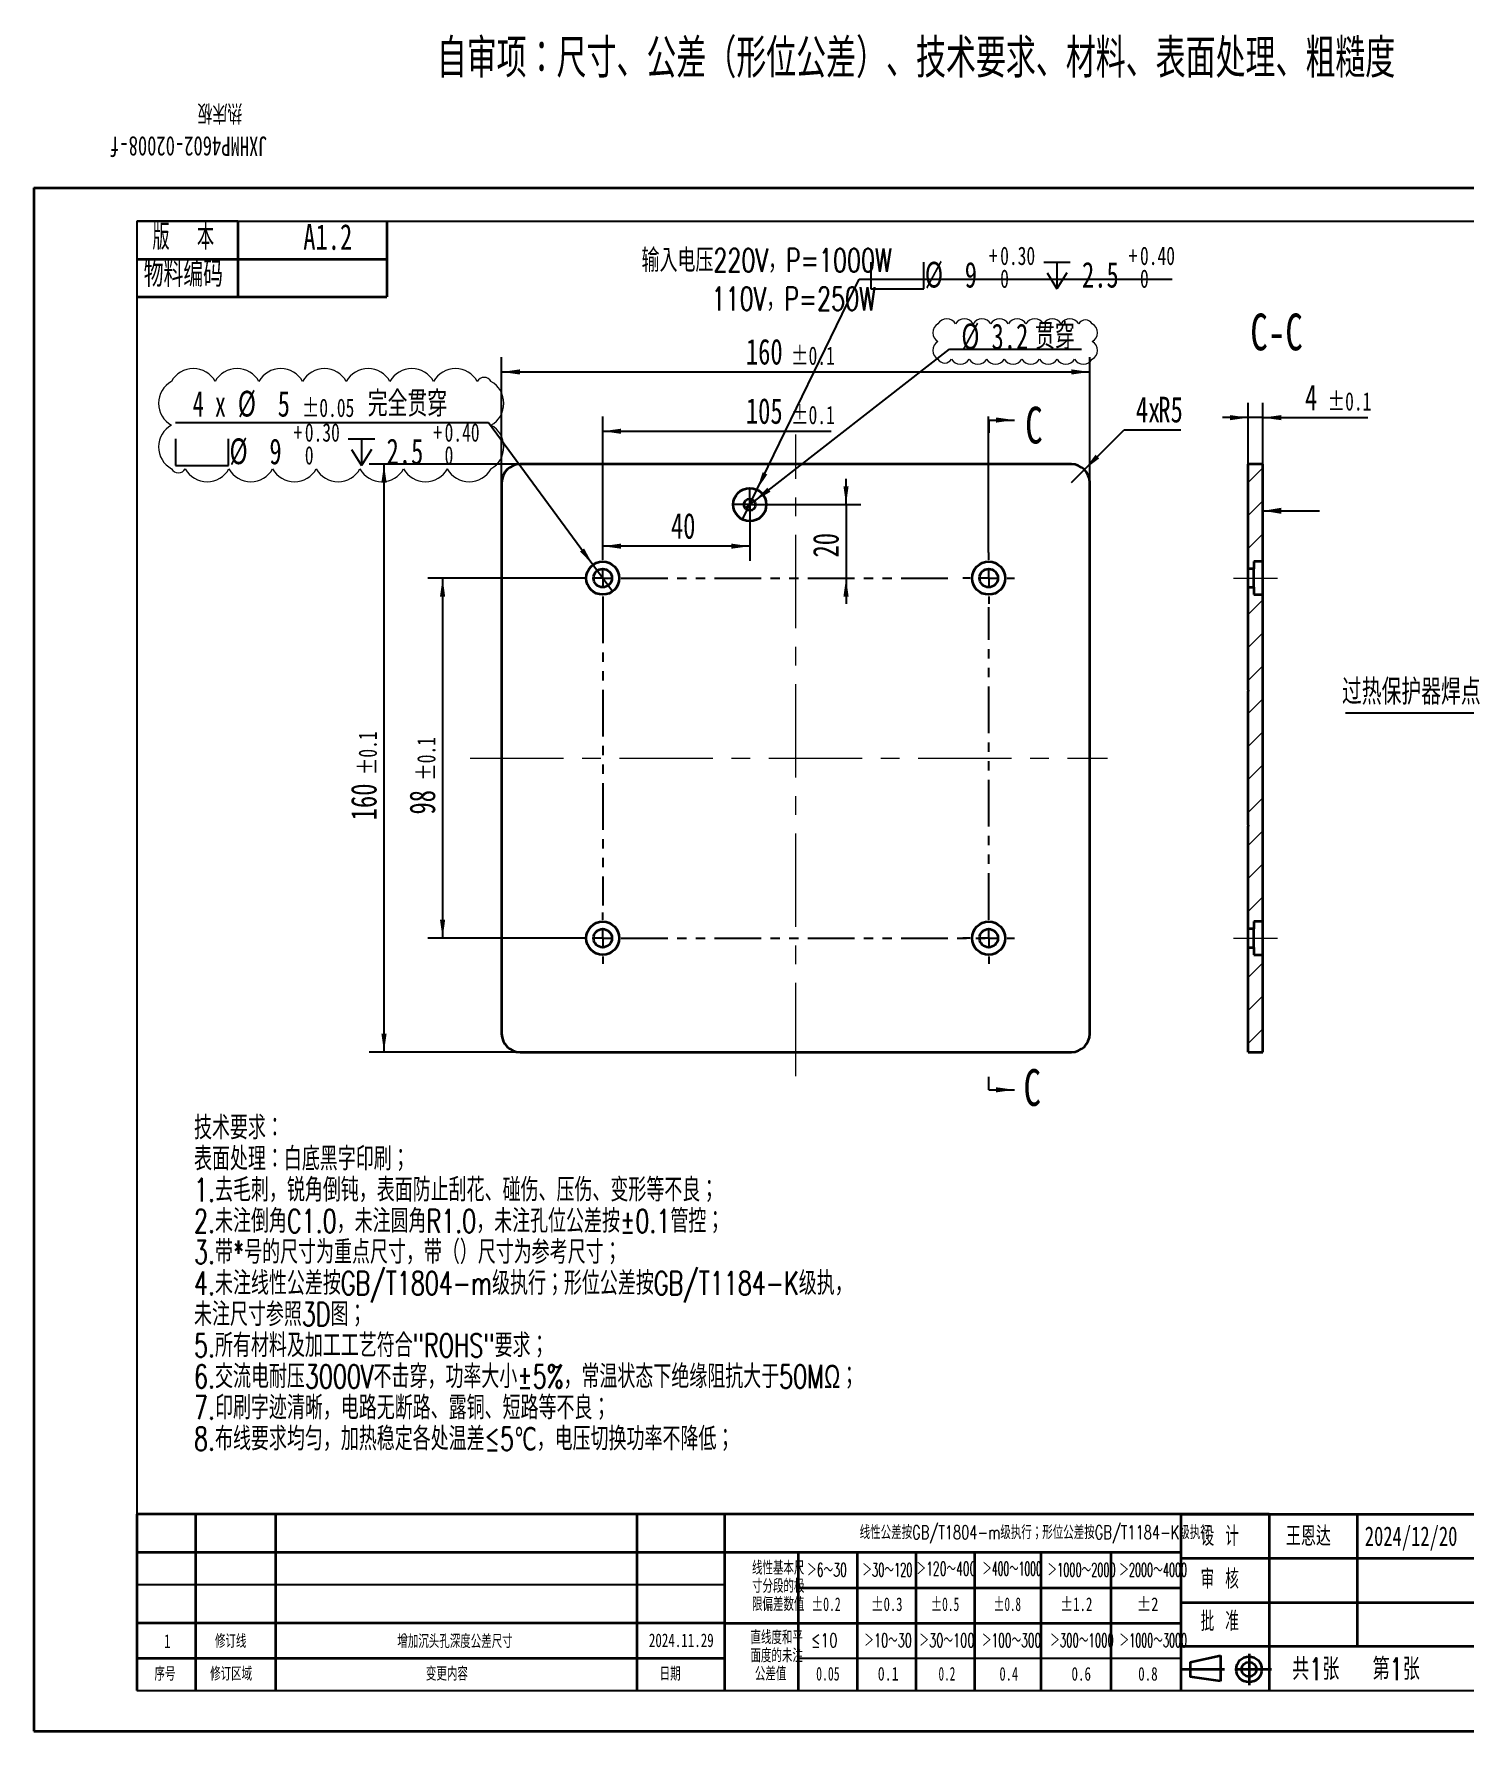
# Model space of a CAD drawing. Header units: millimetres. Extents: x 0 to 515, y -34 to 231.
# Drawn here: x 0.2 to 194.7, y 0 to 230.9 of the extents above; entities that cross this region are included whole.
import ezdxf

# ---------------------------------------------------------------- set-up
doc = ezdxf.new("R2010")
doc.units = ezdxf.units.MM
doc.linetypes.add('CENTERX2', pattern=[20.32, 12.7, -2.54, 2.54, -2.54])
doc.linetypes.add('PHANTOM', pattern=[12.7, 6.35, -1.27, 1.27, -1.27, 1.27, -1.27])
doc.layers.add('FORMAT', color=7, linetype='Continuous', lineweight=35)
for name, color, linetype in [('中心线层', 1, 'PHANTOM'), ('文字层', 5, 'Continuous'), ('标注层', 6, 'Continuous'), ('细实线层', 250, 'Continuous'), ('轮廓实线层', 7, 'Continuous')]:
    doc.layers.add(name, color=color, linetype=linetype)
doc.styles.add('SLDTEXTSTYLE0', font='TXT', dxfattribs={"width": 0.7, "bigfont": 'bigfont'})
doc.styles.add('SLDTEXTSTYLE1', font='TXT', dxfattribs={"width": 0.7})
doc.styles.add('SLDTEXTSTYLE10', font='TXT', dxfattribs={"width": 0.569954, "bigfont": 'bigfont'})
doc.styles.add('SLDTEXTSTYLE11', font='TXT', dxfattribs={"width": 0.542825, "bigfont": 'bigfont'})
doc.styles.add('SLDTEXTSTYLE12', font='TXT', dxfattribs={"width": 0.607411, "bigfont": 'bigfont'})
doc.styles.add('SLDTEXTSTYLE13', font='TXT', dxfattribs={"width": 0.494457, "bigfont": 'bigfont'})
doc.styles.add('SLDTEXTSTYLE14', font='TXT', dxfattribs={"width": 0.523419, "bigfont": 'bigfont'})
doc.styles.add('SLDTEXTSTYLE15', font='TXT', dxfattribs={"width": 0.677411})
doc.styles.add('SLDTEXTSTYLE16', font='TXT', dxfattribs={"width": 0.616681})
doc.styles.add('SLDTEXTSTYLE17', font='TXT', dxfattribs={"width": 0.592279})
doc.styles.add('SLDTEXTSTYLE18', font='TXT', dxfattribs={"width": 0.633851})
doc.styles.add('SLDTEXTSTYLE19', font='TXT', dxfattribs={"width": 0.751649})
doc.styles.add('SLDTEXTSTYLE20', font='TXT', dxfattribs={"width": 0.672854})
doc.styles.add('SLDTEXTSTYLE21', font='TXT', dxfattribs={"width": 0.604873})
doc.styles.add('SLDTEXTSTYLE22', font='TXT', dxfattribs={"width": 0.692137})
doc.styles.add('SLDTEXTSTYLE23', font='TXT', dxfattribs={"width": 0.516181, "bigfont": 'bigfont'})
doc.styles.add('SLDTEXTSTYLE24', font='TXT', dxfattribs={"width": 0.786906})
doc.styles.add('SLDTEXTSTYLE25', font='TXT', dxfattribs={"width": 0.513075, "bigfont": 'bigfont'})
doc.styles.add('SLDTEXTSTYLE26', font='TXT', dxfattribs={"width": 0.6, "bigfont": 'bigfont'})
doc.styles.add('SLDTEXTSTYLE27', font='TXT', dxfattribs={"width": 0.633333})
doc.styles.add('SLDTEXTSTYLE3', font='TXT', dxfattribs={"width": 0.633333, "bigfont": 'bigfont'})
doc.styles.add('SLDTEXTSTYLE4', font='TXT', dxfattribs={"width": 0.589499, "bigfont": 'bigfont'})
doc.styles.add('SLDTEXTSTYLE5', font='TXT', dxfattribs={"width": 0.526455, "bigfont": 'bigfont'})
doc.styles.add('SLDTEXTSTYLE6', font='TXT', dxfattribs={"width": 0.583287, "bigfont": 'bigfont'})
doc.styles.add('SLDTEXTSTYLE7', font='TXT', dxfattribs={"width": 0.632085})
doc.styles.add('SLDTEXTSTYLE8', font='TXT', dxfattribs={"width": 0.735068, "bigfont": 'bigfont'})
doc.styles.add('SLDTEXTSTYLE9', font='TXT', dxfattribs={"width": 0.615255, "bigfont": 'bigfont'})
doc.dimstyles.new('SLDDIMSTYLE0', dxfattribs={"dimtxt": 0.18, "dimasz": 2.5, "dimexe": 0, "dimexo": 0.0625, "dimgap": 0, "dimtad": 0, "dimtih": 1, "dimtoh": 1, "dimdec": 0, "dimrnd": 1e-09, "dimzin": 0, "dimdsep": 46, "dimtxsty": 'Standard', "dimsah": 1, "dimcen": 0.09, "dimadec": 0, "dimazin": 0, "dimtfac": 2.5, "dimtdec": 0, "dimtofl": 0, "dimtmove": 0, "dimatfit": 3, "dimfxl": 0, "dimfrac": 2, "dimtolj": 1, "dimtzin": 0, "dimarcsym": 0})
doc.dimstyles.new('SLDDIMSTYLE1', dxfattribs={"dimtxt": 3.5, "dimasz": 2.5, "dimexe": 0, "dimexo": 0.0625, "dimgap": 0.875, "dimtad": 2, "dimlfac": 2, "dimrnd": 1e-09, "dimzin": 12, "dimdsep": 46, "dimtxsty": 'SLDTEXTSTYLE1', "dimsah": 1, "dimcen": 0.09, "dimadec": 0, "dimazin": 3, "dimtol": 1, "dimtp": 0.1, "dimtm": 0.1, "dimtfac": 1, "dimtdec": 1, "dimtofl": 0, "dimtmove": 0, "dimatfit": 3, "dimfxl": 0, "dimfrac": 2, "dimtolj": 1, "dimarcsym": 0})
doc.dimstyles.new('SLDDIMSTYLE2', dxfattribs={"dimtxt": 3.5, "dimasz": 2.5, "dimexe": 0, "dimexo": 0.0625, "dimgap": 0.875, "dimtad": 2, "dimlfac": 2, "dimrnd": 1e-09, "dimzin": 12, "dimdsep": 46, "dimtxsty": 'SLDTEXTSTYLE1', "dimsah": 1, "dimcen": 0.09, "dimsd2": 1, "dimadec": 0, "dimazin": 3, "dimtol": 1, "dimtp": 0.1, "dimtm": 0.1, "dimtfac": 1, "dimtdec": 1, "dimtofl": 0, "dimtmove": 0, "dimatfit": 3, "dimfxl": 0, "dimfrac": 2, "dimtolj": 1, "dimarcsym": 0})
doc.dimstyles.new('SLDDIMSTYLE3', dxfattribs={"dimtxt": 3.5, "dimasz": 2.5, "dimexe": 0, "dimexo": 0.0625, "dimgap": 0.875, "dimtad": 0, "dimtih": 1, "dimtoh": 1, "dimlfac": 2, "dimrnd": 1e-09, "dimzin": 12, "dimdsep": 46, "dimtxsty": 'SLDTEXTSTYLE1', "dimsah": 1, "dimcen": 0, "dimadec": 0, "dimazin": 3, "dimtfac": 1, "dimtofl": 0, "dimtmove": 0, "dimatfit": 3, "dimfxl": 0, "dimfrac": 2, "dimtolj": 1, "dimtzin": 12, "dimarcsym": 0})
doc.dimstyles.new('SLDDIMSTYLE4', dxfattribs={"dimtxt": 3.5, "dimasz": 2.5, "dimexe": 0, "dimexo": 0.0625, "dimgap": 0.875, "dimtad": 2, "dimlfac": 2, "dimrnd": 1e-09, "dimzin": 12, "dimdsep": 46, "dimtxsty": 'SLDTEXTSTYLE1', "dimsah": 1, "dimcen": 0.09, "dimadec": 0, "dimazin": 3, "dimtfac": 1, "dimtofl": 0, "dimtmove": 0, "dimatfit": 3, "dimfxl": 0, "dimfrac": 2, "dimtolj": 1, "dimtzin": 12, "dimarcsym": 0})
doc.dimstyles.new('SLDDIMSTYLE5', dxfattribs={"dimtxt": 3.5, "dimasz": 2.5, "dimexe": 0, "dimexo": 0.0625, "dimgap": 0.875, "dimtad": 2, "dimlfac": 2, "dimrnd": 1e-09, "dimzin": 12, "dimdsep": 46, "dimtxsty": 'SLDTEXTSTYLE1', "dimsah": 1, "dimcen": 0.09, "dimadec": 0, "dimazin": 3, "dimtfac": 1, "dimtmove": 0, "dimatfit": 0, "dimfxl": 0, "dimfrac": 2, "dimtolj": 1, "dimtzin": 12, "dimarcsym": 0})
doc.dimstyles.new('SLDDIMSTYLE6', dxfattribs={"dimtxt": 3.5, "dimasz": 2.5, "dimexe": 0, "dimexo": 0.0625, "dimgap": 0.875, "dimtad": 0, "dimtih": 1, "dimtoh": 1, "dimlfac": 2, "dimrnd": 1e-09, "dimzin": 12, "dimdsep": 46, "dimtxsty": 'SLDTEXTSTYLE1', "dimblk1": 'NONE', "dimsah": 1, "dimcen": 0, "dimadec": 0, "dimazin": 3, "dimtfac": 1, "dimtmove": 0, "dimatfit": 3, "dimldrblk": 'NONE', "dimfxl": 0, "dimfrac": 2, "dimtolj": 1, "dimtzin": 12, "dimarcsym": 0})
doc.dimstyles.new('SLDDIMSTYLE7', dxfattribs={"dimtxt": 3.5, "dimasz": 2.5, "dimexe": 0, "dimexo": 0.0625, "dimgap": 0.875, "dimtad": 2, "dimlfac": 2, "dimrnd": 1e-09, "dimzin": 12, "dimdsep": 46, "dimtxsty": 'SLDTEXTSTYLE1', "dimsah": 1, "dimcen": 0.09, "dimadec": 0, "dimazin": 3, "dimtol": 1, "dimtp": 0.1, "dimtm": 0.1, "dimtfac": 1, "dimtdec": 1, "dimtmove": 0, "dimatfit": 0, "dimfxl": 0, "dimfrac": 2, "dimtolj": 1, "dimarcsym": 0})

# ---------------------------------------------------------------- blocks, each defined once
blk = doc.blocks.new('SW_NOTE_0_3')
at = {"layer": 'FORMAT', "color": 0, "char_height": 3.175, "attachment_point": 1, "style": 'SLDTEXTSTYLE0'}
for s, insert in [('技术要求：', (0, 4.09)), ('表面处理：白底黑字印刷；', (0, -0.14)), ('1.去毛刺，锐角倒钝，表面防止刮花、碰伤、压伤、变形等不良；', (0, -4.37)), ('2.未注倒角C1.0，未注圆角R1.0，未注孔位公差按±0.1管控；', (0, -8.61)), ('3.带*号的尺寸为重点尺寸，带（）尺寸为参考尺寸；', (0, -12.84)), ('4.未注线性公差按GB/T1804-m级执行；形位公差按GB/T1184-K级执，', (0, -17.07)), ('未注尺寸参照3D图；', (0, -21.31)), ('5.所有材料及加工工艺符合"ROHS"要求；', (0, -25.54)), ('6.交流电耐压3000V不击穿，功率大小±5%，常温状态下绝缘阻抗大于50MΩ；', (0, -29.77)), ('7.印刷字迹清晰，电路无断路、露铜、短路等不良；', (0, -34.01)), ('8.布线要求均匀，加热稳定各处温差≤5℃，电压切换功率不降低；', (0, -38.24))]:
    blk.add_mtext(s, dxfattribs=dict(at, insert=insert))
blk = doc.blocks.new('SW_NOTE_0_14')
at = {"layer": '文字层', "color": 0, "char_height": 3.175, "attachment_point": 1, "style": 'SLDTEXTSTYLE0'}
for s, insert in [('输入电压220V，P=1000W', (0, 4.09)), ('110V，P=250W', (9.53, -1.14))]:
    blk.add_mtext(s, dxfattribs=dict(at, insert=insert))
blk = doc.blocks.new('SW_NOTE_0_15')
at = {"layer": 'FORMAT', "color": 0, "char_height": 1.852, "attachment_point": 2, "style": 'SLDTEXTSTYLE0'}
for s, insert in [('线性基本尺', (6.37, 2.39)), ('寸分段的极', (6.37, -0.08)), ('限偏差数值', (6.37, -2.55))]:
    blk.add_mtext(s, dxfattribs=dict(at, insert=insert))
blk = doc.blocks.new('SW_NOTE_0_16')
at = {"layer": 'FORMAT', "color": 0, "char_height": 1.852, "attachment_point": 2, "style": 'SLDTEXTSTYLE0'}
for s, insert in [('直线度和平', (6.37, 2.39)), ('面度的未注', (6.37, -0.08)), ('公差值', (5.55, -2.55))]:
    blk.add_mtext(s, dxfattribs=dict(at, insert=insert))
blk = doc.blocks.new('SW_NOTE_0_18')
at = {"layer": 'FORMAT', "color": 0, "attachment_point": 2, "rotation": 180}
for s, insert, char_height, style in [('热床板', (-12.42, 1.12), 2.646, 'SLDTEXTSTYLE0'), ('JXHMP4602-02008-f', (-16.66, -3.41), 2.6458, 'SLDTEXTSTYLE1')]:
    blk.add_mtext(s, dxfattribs=dict(at, insert=insert, char_height=char_height, style=style))
blk = doc.blocks.new('SW_REVISION_CLOUD_0')
at = {"layer": '细实线层', "color": 0, "linetype": 'Continuous', "lineweight": 18}
for centre, radius, start, end in [((-18.76, 4.3), 3.4, 28.955, 151.045), ((-12.82, 4.3), 3.4, 28.955, 151.045), ((-6.87, 4.3), 3.4, 28.955, 151.045), ((-0.93, 4.3), 3.4, 28.955, 151.045), ((5.01, 4.3), 3.4, 28.955, 151.045), ((10.95, 4.3), 3.4, 28.955, 151.045), ((16.89, 4.3), 3.4, 28.955, 151.045), ((-20.08, 2.97), 3.4, 118.955, 241.045), ((20.8, 5.43), 1.07, 28.955, 151.045), ((20.08, 2.97), 3.4, 298.955, 61.045), ((20.08, -2.97), 3.4, 298.955, 61.045), ((-20.08, -2.97), 3.4, 118.955, 241.045), ((-20.8, -5.43), 1.07, 208.955, 331.045), ((-16.89, -4.3), 3.4, 208.955, 331.045), ((-10.95, -4.3), 3.4, 208.955, 331.045), ((-5.01, -4.3), 3.4, 208.955, 331.045), ((0.93, -4.3), 3.4, 208.955, 331.045), ((6.87, -4.3), 3.4, 208.955, 331.045), ((12.82, -4.3), 3.4, 208.955, 331.045), ((18.76, -4.3), 3.4, 208.955, 331.045)]:
    blk.add_arc(centre, radius, start, end, dxfattribs=at)
blk = doc.blocks.new('SW_REVISION_CLOUD_1')
at = {"layer": '细实线层', "color": 0, "linetype": 'Continuous', "lineweight": 18}
for centre, radius, start, end in [((-9.83, 1.2), 1.37, 118.955, 241.045), ((-9.29, 1.73), 1.37, 28.955, 151.045), ((-6.9, 1.73), 1.37, 28.955, 151.045), ((-4.51, 1.73), 1.37, 28.955, 151.045), ((-2.12, 1.73), 1.37, 28.955, 151.045), ((0.28, 1.73), 1.37, 28.955, 151.045), ((2.67, 1.73), 1.37, 28.955, 151.045), ((5.06, 1.73), 1.37, 28.955, 151.045), ((7.45, 1.73), 1.37, 28.955, 151.045), ((9.57, 1.88), 1.05, 28.955, 151.045), ((9.83, 1.2), 1.37, 298.955, 61.045), ((-9.83, -1.2), 1.37, 118.955, 241.045), ((9.83, -1.2), 1.37, 298.955, 61.045), ((-9.57, -1.88), 1.05, 208.955, 331.045), ((-7.45, -1.73), 1.37, 208.955, 331.045), ((-5.06, -1.73), 1.37, 208.955, 331.045), ((-2.67, -1.73), 1.37, 208.955, 331.045), ((-0.28, -1.73), 1.37, 208.955, 331.045), ((2.12, -1.73), 1.37, 208.955, 331.045), ((4.51, -1.73), 1.37, 208.955, 331.045), ((6.9, -1.73), 1.37, 208.955, 331.045), ((9.29, -1.73), 1.37, 208.955, 331.045)]:
    blk.add_arc(centre, radius, start, end, dxfattribs=at)
blk = doc.blocks.new('_D')
at = {"layer": '细实线层'}
for p, q in [((63.8, 169.85), (63.8, 186.91)), ((63.8, 184.91), (143.8, 184.91)), ((143.8, 169.85), (143.8, 186.91))]:
    blk.add_line(p, q, dxfattribs=at)
for points in [[(63.8, 184.91), (66.3, 184.56), (66.3, 185.26)], [(143.8, 184.91), (141.3, 185.26), (141.3, 184.56)]]:
    blk.add_solid(points, dxfattribs=at)
at = {"layer": '细实线层', "attachment_point": 1, "style": 'SLDTEXTSTYLE1'}
for s, insert, char_height in [('160', (97.03, 189.42), 3.5), ('±0.1', (103.17, 188.38), 2.5)]:
    blk.add_mtext(s, dxfattribs=dict(at, insert=insert, char_height=char_height))
blk = doc.blocks.new('_D_1')
at = {"layer": '细实线层'}
for p, q in [((66.3, 172.35), (45.8, 172.35)), ((47.8, 172.35), (47.8, 92.35)), ((66.3, 92.35), (45.8, 92.35))]:
    blk.add_line(p, q, dxfattribs=at)
for points in [[(47.8, 172.35), (47.45, 169.85), (48.15, 169.85)], [(47.8, 92.35), (48.15, 94.85), (47.45, 94.85)]]:
    blk.add_solid(points, dxfattribs=at)
at = {"layer": '细实线层', "attachment_point": 1, "rotation": 90, "style": 'SLDTEXTSTYLE1'}
for s, insert, char_height in [('±0.1', (44.33, 130.04), 2.5), ('160', (43.29, 123.9), 3.5)]:
    blk.add_mtext(s, dxfattribs=dict(at, insert=insert, char_height=char_height))
blk = doc.blocks.new('_D_2')
at = {"layer": '细实线层'}
for p, q in [((77.55, 160.35), (77.55, 178.84)), ((130.05, 160.35), (130.05, 178.84)), ((77.55, 176.84), (108.65, 176.84))]:
    blk.add_line(p, q, dxfattribs=at)
blk.add_solid([(77.55, 176.84), (80.05, 176.49), (80.05, 177.19)], dxfattribs=at)
at = {"layer": '细实线层', "attachment_point": 1, "style": 'SLDTEXTSTYLE1'}
for s, insert, char_height in [('105', (97.03, 181.35), 3.5), ('±0.1', (103.17, 180.31), 2.5)]:
    blk.add_mtext(s, dxfattribs=dict(at, insert=insert, char_height=char_height))
blk = doc.blocks.new('_D_3')
at = {"layer": '细实线层'}
for p, q in [((74.05, 156.85), (53.77, 156.85)), ((55.77, 156.85), (55.77, 107.85)), ((74.05, 107.85), (53.77, 107.85))]:
    blk.add_line(p, q, dxfattribs=at)
for points in [[(55.77, 156.85), (55.42, 154.35), (56.12, 154.35)], [(55.77, 107.85), (56.12, 110.35), (55.42, 110.35)]]:
    blk.add_solid(points, dxfattribs=at)
at = {"layer": '细实线层', "attachment_point": 1, "rotation": 90, "style": 'SLDTEXTSTYLE1'}
for s, insert, char_height in [('±0.1', (52.3, 129.27), 2.5), ('98', (51.26, 124.68), 3.5)]:
    blk.add_mtext(s, dxfattribs=dict(at, insert=insert, char_height=char_height))
blk = doc.blocks.new('_D_4')
at = {"layer": '标注层'}
for p, q in [((143.07, 171.62), (148.48, 177.03)), ((148.48, 177.03), (156.2, 177.03)), ((141.3, 169.85), (143.07, 171.62))]:
    blk.add_line(p, q, dxfattribs=at)
blk.add_solid([(143.07, 171.62), (145.09, 173.14), (144.59, 173.64)], dxfattribs=at)
at = {"layer": '标注层', "char_height": 3.5, "attachment_point": 1, "style": 'SLDTEXTSTYLE1'}
for s, insert in [('4x', (150.07, 181.54)), ('R5', (153.13, 181.54))]:
    blk.add_mtext(s, dxfattribs=dict(at, insert=insert))
blk = doc.blocks.new('SW_SYMBOL_HOLE_SPOT')
at = {"layer": '标注层', "color": 0}
for p, q in [((0, 875), (0, 75)), ((1600, 75), (1600, 875)), ((0, 75), (1600, 75))]:
    blk.add_line(p, q, dxfattribs=at)
blk = doc.blocks.new('SW_SYMBOL_HOLE_DEPTH')
at = {"layer": '标注层', "color": 0}
for p, q in [((0, 875), (800, 875)), ((100, 555), (400, 75)), ((400, 875), (400, 75)), ((700, 555), (400, 75))]:
    blk.add_line(p, q, dxfattribs=at)
blk = doc.blocks.new('SW_RADIAL_DIMENSION_0')
at = {"layer": '标注层', "color": 0}
for p, q in [((40.24, 0.18), (-2.36, 0.18)), ((54.44, -19.15), (40.24, 0.18)), ((57.11, -22.78), (54.44, -19.15))]:
    blk.add_line(p, q, dxfattribs=at)
blk.add_solid([(54.44, -19.15), (53.24, -16.93), (52.68, -17.34)], dxfattribs=at)
at = {"layer": '标注层', "color": 0, "xscale": 0.004511737089201878, "yscale": 0.004511737089201878, "zscale": 0.004511737089201878}
for name, p in [('SW_SYMBOL_HOLE_SPOT', (-2.36, -5.96)), ('SW_SYMBOL_HOLE_DEPTH', (21.16, -5.96))]:
    blk.add_blockref(name, p, dxfattribs=at)
at = {"layer": '标注层', "color": 0, "attachment_point": 1}
for s, insert, char_height, style in [('%%c', (6.13, 4.53), 3.5, 'SLDTEXTSTYLE1'), ('完全贯穿', (23.82, 4.51), 3.5, 'SLDTEXTSTYLE0'), ('4 x', (0, 4.51), 3.5, 'SLDTEXTSTYLE27'), ('5', (11.56, 4.51), 3.5, 'SLDTEXTSTYLE1'), ('±0.05', (14.84, 3.47), 2.5, 'SLDTEXTSTYLE1'), ('0.30', (15.25, 0.11), 2.5, 'SLDTEXTSTYLE1'), ('0.40', (34.26, 0.11), 2.5, 'SLDTEXTSTYLE1'), ('%%c', (5, -1.95), 3.5, 'SLDTEXTSTYLE1'), ('9', (10.43, -1.97), 3.5, 'SLDTEXTSTYLE1'), ('+', (13.71, 0.11), 2.5, 'SLDTEXTSTYLE1'), ('2.5', (26.37, -1.97), 3.5, 'SLDTEXTSTYLE1'), ('+', (32.73, 0.11), 2.5, 'SLDTEXTSTYLE1'), ('0', (15.25, -3), 2.5, 'SLDTEXTSTYLE1'), ('0', (34.26, -3), 2.5, 'SLDTEXTSTYLE1')]:
    blk.add_mtext(s, dxfattribs=dict(at, insert=insert, char_height=char_height, style=style))
blk = doc.blocks.new('_D_5')
at = {"layer": '细实线层'}
for p, q in [((97.55, 166.85), (97.55, 159.2)), ((77.55, 160.35), (77.55, 163.2)), ((97.55, 161.2), (77.55, 161.2))]:
    blk.add_line(p, q, dxfattribs=at)
for points in [[(77.55, 161.2), (80.05, 160.85), (80.05, 161.55)], [(97.55, 161.2), (95.05, 161.55), (95.05, 160.85)]]:
    blk.add_solid(points, dxfattribs=at)
at = {"layer": '细实线层', "insert": (86.83, 165.71), "char_height": 3.5, "attachment_point": 1, "style": 'SLDTEXTSTYLE1'}
blk.add_mtext('40', dxfattribs=at)
blk = doc.blocks.new('_D_6')
at = {"layer": '细实线层'}
for p, q in [((110.65, 166.85), (110.65, 170.35)), ((97.55, 166.85), (112.65, 166.85)), ((110.65, 166.85), (110.65, 156.85)), ((110.65, 156.85), (110.65, 153.35))]:
    blk.add_line(p, q, dxfattribs=at)
for points in [[(110.65, 166.85), (111, 169.35), (110.3, 169.35)], [(110.65, 156.85), (110.3, 154.35), (111, 154.35)]]:
    blk.add_solid(points, dxfattribs=at)
at = {"layer": '细实线层', "insert": (106.14, 159.66), "char_height": 3.5, "attachment_point": 1, "rotation": 90, "style": 'SLDTEXTSTYLE1'}
blk.add_mtext('20', dxfattribs=at)
blk = doc.blocks.new('SW_RADIAL_DIMENSION_1')
at = {"layer": '标注层', "color": 0}
for p, q in [((-15.47, -26.51), (-1.59, 2.14)), ((-1.59, 2.14), (41.01, 2.14)), ((-17.43, -30.56), (-15.47, -26.51))]:
    blk.add_line(p, q, dxfattribs=at)
blk.add_solid([(-15.47, -26.51), (-14.07, -24.42), (-14.7, -24.11)], dxfattribs=at)
at = {"layer": '标注层', "color": 0, "xscale": 0.004511737089201878, "yscale": 0.004511737089201878, "zscale": 0.004511737089201878}
for name, p in [('SW_SYMBOL_HOLE_SPOT', (0, 0.51)), ('SW_SYMBOL_HOLE_DEPTH', (23.53, 0.51))]:
    blk.add_blockref(name, p, dxfattribs=at)
at = {"layer": '标注层', "color": 0, "attachment_point": 1, "style": 'SLDTEXTSTYLE1'}
for s, insert, char_height in [('%%c', (7.36, 4.51), 3.5), ('+', (16.07, 6.58), 2.5), ('0.30', (17.61, 6.58), 2.5), ('+', (35.09, 6.58), 2.5), ('0.40', (36.63, 6.58), 2.5), ('9', (12.79, 4.5), 3.5), ('0', (17.61, 3.47), 2.5), ('2.5', (28.74, 4.5), 3.5), ('0', (36.63, 3.47), 2.5)]:
    blk.add_mtext(s, dxfattribs=dict(at, insert=insert, char_height=char_height))
blk = doc.blocks.new('_D_7')
at = {"layer": '标注层'}
for p, q in [((98.19, 167.34), (124.74, 188.02)), ((124.74, 188.02), (142.7, 188.02)), ((96.92, 166.36), (98.19, 167.34))]:
    blk.add_line(p, q, dxfattribs=at)
blk.add_solid([(98.19, 167.34), (100.37, 168.6), (99.94, 169.16)], dxfattribs=at)
at = {"layer": '标注层', "char_height": 3.5, "attachment_point": 1}
for s, insert, style in [('贯穿', (136.36, 191.49), 'SLDTEXTSTYLE0'), ('%%c', (126.33, 191.5), 'SLDTEXTSTYLE1'), ('3.2', (130.44, 191.49), 'SLDTEXTSTYLE1')]:
    blk.add_mtext(s, dxfattribs=dict(at, insert=insert, style=style))
blk = doc.blocks.new('_None')
blk = doc.blocks.new('SW_CENTERMARKSYMBOL_0')
at = {"layer": '中心线层', "color": 0}
for p, q in [((0, 2.5), (0, 45.06)), ((-2.5, 0), (-3.5, 0)), ((0, 0), (-1.25, 0)), ((0, 0), (0, 1.25)), ((0, 0), (0, -1.25)), ((0, 0), (1.25, 0)), ((2.5, 0), (3.5, 0)), ((0, -2.5), (0, -3.5))]:
    blk.add_line(p, q, dxfattribs=at)
blk = doc.blocks.new('SW_CENTERMARKSYMBOL_1')
at = {"layer": '中心线层', "color": 0}
for p, q in [((0, 2.5), (0, 3.5)), ((-2.5, 0), (-3.5, 0)), ((0, 0), (-1.25, 0)), ((0, 0), (0, 1.25)), ((0, 0), (0, -1.25)), ((0, 0), (1.25, 0)), ((2.5, 0), (3.5, 0)), ((0, -2.5), (0, -3.5))]:
    blk.add_line(p, q, dxfattribs=at)
blk = doc.blocks.new('SW_CENTERMARKSYMBOL_2')
at = {"layer": '中心线层', "color": 0}
for p, q in [((0, 2.5), (0, 3.5)), ((-2.5, 0), (-3.5, 0)), ((0, 0), (-1.25, 0)), ((0, 0), (0, 1.25)), ((0, 0), (0, -1.25)), ((0, 0), (1.25, 0)), ((2.5, 0), (48.06, 0)), ((0, -2.5), (0, -44.54))]:
    blk.add_line(p, q, dxfattribs=at)
blk = doc.blocks.new('SW_CENTERMARKSYMBOL_3')
at = {"layer": '中心线层', "color": 0}
for p, q in [((0, 2.5), (0, 3.5)), ((-2.5, 0), (-3.5, 0)), ((0, 0), (-1.25, 0)), ((0, 0), (0, 1.25)), ((0, 0), (0, -1.25)), ((0, 0), (1.25, 0)), ((2.5, 0), (52.14, 0)), ((0, -2.5), (0, -3.5))]:
    blk.add_line(p, q, dxfattribs=at)
blk = doc.blocks.new('SW_CENTERMARKSYMBOL_4')
at = {"layer": '中心线层', "color": 0}
for p, q in [((-1.25, 0), (-2.1, 0)), ((0, 0), (-1.25, 0)), ((0, 1.25), (0, 2.1)), ((0, 0), (0, 1.25)), ((0, 0), (0, -1.25)), ((0, 0), (1.25, 0)), ((1.25, 0), (2.1, 0)), ((0, -1.25), (0, -2.1))]:
    blk.add_line(p, q, dxfattribs=at)
blk = doc.blocks.new('_D_8')
at = {"layer": '细实线层'}
for p, q in [((165.36, 172.35), (165.36, 180.69)), ((167.36, 172.35), (167.36, 180.69)), ((165.36, 178.69), (161.86, 178.69)), ((167.36, 178.69), (165.36, 178.69)), ((167.36, 178.69), (181.64, 178.69))]:
    blk.add_line(p, q, dxfattribs=at)
for points in [[(165.36, 178.69), (162.86, 179.04), (162.86, 178.34)], [(167.36, 178.69), (169.86, 178.34), (169.86, 179.04)]]:
    blk.add_solid(points, dxfattribs=at)
at = {"layer": '细实线层', "attachment_point": 1, "style": 'SLDTEXTSTYLE1'}
for s, insert, char_height in [('4', (173.09, 183.2), 3.5), ('±0.1', (176.16, 182.16), 2.5)]:
    blk.add_mtext(s, dxfattribs=dict(at, insert=insert, char_height=char_height))
blk = doc.blocks.new('SW_NOTE_0_20')
at = {"layer": '文字层', "color": 0}
blk.add_line((-21.54, 0), (0, 0), dxfattribs=at)
at = {"layer": '文字层', "color": 0, "insert": (-22.03, 4.62), "char_height": 3.5, "attachment_point": 1, "style": 'SLDTEXTSTYLE0'}
blk.add_mtext('过热保护器焊点', dxfattribs=at)

msp = doc.modelspace()

# ---------------------------------------------------------------- hatches: boundary and pattern name
at = {"layer": '细实线层', "linetype": 'Continuous', "lineweight": 18}
h = msp.add_hatch(dxfattribs=at)
h.set_pattern_fill('ANSI31', color=256, style=0)
h.paths.add_polyline_path([(167.3642, 159.1022), (167.3642, 172.3522), (165.3642, 172.3522), (165.3642, 158.1022), (166.1142, 158.1022), (166.1142, 159.1022)], flags=0)
h = msp.add_hatch(dxfattribs=at)
h.set_pattern_fill('ANSI31', color=256, style=0)
h.paths.add_polyline_path([(166.1142, 109.1022), (166.1142, 110.1022), (167.3642, 110.1022), (167.3642, 154.6022), (166.1142, 154.6022), (166.1142, 155.6022), (165.3642, 155.6022), (165.3642, 141.6022), (165.3692, 141.6022), (165.3692, 141.4522), (165.3642, 141.4522), (165.3642, 127.8522), (165.3142, 127.8522), (165.3142, 123.8522), (165.3642, 123.8522), (165.3642, 123.2522), (165.3692, 123.2522), (165.3692, 123.1022), (165.3642, 123.1022), (165.3642, 109.1022)], flags=0)
h = msp.add_hatch(dxfattribs=at)
h.set_pattern_fill('ANSI31', color=256, style=0)
h.paths.add_polyline_path([(165.3642, 106.6022), (165.3642, 92.3522), (167.3642, 92.3522), (167.3642, 105.6022), (166.1142, 105.6022), (166.1142, 106.6022)], flags=0)

# ---------------------------------------------------------------- linework, layer by layer
at = {"color": 7, "linetype": 'Continuous', "lineweight": 35}
for p, q in [((141.3044, 172.3522), (66.3044, 172.3522)), ((167.3642, 172.3522), (165.3642, 172.3522)), ((165.3642, 158.1022), (165.3642, 172.3522)), ((167.3642, 159.1022), (167.3642, 172.3522)), ((63.8044, 169.8522), (63.8044, 94.8522)), ((143.8044, 94.8522), (143.8044, 169.8522)), ((166.1142, 158.1022), (165.3642, 158.1022)), ((165.3642, 155.6022), (165.3642, 158.1022)), ((167.3642, 159.1022), (166.1142, 159.1022)), ((166.1142, 159.1022), (166.1142, 158.1022)), ((166.1142, 155.6022), (166.1142, 158.1022)), ((167.3642, 154.6022), (167.3642, 159.1022)), ((165.3642, 141.6022), (165.3642, 155.6022)), ((165.3642, 155.6022), (166.1142, 155.6022)), ((166.1142, 155.6022), (166.1142, 154.6022)), ((166.1142, 154.6022), (167.3642, 154.6022)), ((167.3642, 110.1022), (167.3642, 154.6022)), ((165.3692, 141.6022), (165.3642, 141.6022)), ((165.3642, 141.6022), (165.3642, 141.4522)), ((165.3692, 141.4522), (165.3642, 141.4522)), ((165.3642, 127.8522), (165.3642, 141.4522)), ((165.3692, 141.6022), (165.3692, 141.4522)), ((165.3142, 127.8522), (165.3142, 123.8522)), ((165.3142, 127.8522), (165.3642, 127.8522)), ((165.3642, 123.8522), (165.3142, 123.8522)), ((165.3642, 123.2522), (165.3642, 123.8522)), ((165.3642, 123.2522), (165.3692, 123.2522)), ((165.3642, 123.2522), (165.3642, 123.1022)), ((165.3642, 109.1022), (165.3642, 123.1022)), ((165.3642, 123.1022), (165.3692, 123.1022)), ((165.3692, 123.2522), (165.3692, 123.1022)), ((165.3642, 106.6022), (165.3642, 109.1022)), ((166.1142, 109.1022), (165.3642, 109.1022)), ((167.3642, 110.1022), (166.1142, 110.1022)), ((166.1142, 110.1022), (166.1142, 109.1022)), ((166.1142, 106.6022), (166.1142, 109.1022)), ((167.3642, 105.6022), (167.3642, 110.1022)), ((165.3642, 106.6022), (166.1142, 106.6022)), ((165.3642, 92.3522), (165.3642, 106.6022)), ((166.1142, 106.6022), (166.1142, 105.6022)), ((166.1142, 105.6022), (167.3642, 105.6022)), ((167.3642, 92.3522), (167.3642, 105.6022)), ((66.3044, 92.3522), (141.3044, 92.3522)), ((165.3642, 92.3522), (167.3642, 92.3522)), ((94.1856, 14.6297), (14.1856, 14.6297))]:
    msp.add_line(p, q, dxfattribs=at)
for centre, radius in [((97.5544, 166.8522), 2.25), ((97.5544, 166.8522), 0.8), ((77.5544, 156.8522), 2.25), ((77.5544, 156.8522), 1.25), ((130.0544, 156.8522), 2.25), ((130.0544, 156.8522), 1.25), ((77.5544, 107.8522), 2.25), ((77.5544, 107.8522), 1.25), ((130.0544, 107.8522), 2.25), ((130.0544, 107.8522), 1.25)]:
    msp.add_circle(centre, radius, dxfattribs=at)
for centre, start, end in [((66.3044, 169.8522), 90, 180), ((141.3044, 169.8522), 0, 90), ((66.3044, 94.8522), 180, 270), ((141.3044, 94.8522), 270, 0)]:
    msp.add_arc(centre, 2.5, start, end, dxfattribs=at)
at = {"layer": 'FORMAT'}
for p, q in [((0.1856, 209.9508), (297.1856, 209.9508)), ((0.1856, 209.9508), (0.1856, -0.0492)), ((27.9356, 205.4508), (27.9356, 195.1317)), ((48.1787, 205.4508), (48.1787, 195.1317)), ((14.1856, 200.277), (48.1787, 200.277)), ((14.1856, 195.1317), (48.1787, 195.1317)), ((14.1856, 29.4508), (14.1856, 5.4508)), ((156.1856, 29.4508), (14.1856, 29.4508)), ((22.1766, 29.4508), (22.1766, 5.4508)), ((33.036, 29.4508), (33.036, 5.4508)), ((82.1998, 29.4508), (82.1998, 5.4508)), ((94.1856, 5.4508), (94.1856, 29.4508)), ((156.1856, 29.4508), (156.1856, 5.4508)), ((168.1856, 29.4508), (156.1856, 29.4508)), ((156.1856, 29.4508), (251.6856, 29.4508)), ((156.1856, 29.4508), (156.1856, 5.4508)), ((168.1856, 29.4508), (168.1856, 5.4508)), ((180.1856, 29.4508), (180.1856, 11.4508)), ((156.1856, 24.2297), (14.1856, 24.2297)), ((104.1856, 5.4508), (104.1856, 24.2297)), ((112.1856, 24.2297), (112.1856, 5.4508)), ((120.1856, 5.4508), (120.1856, 24.2297)), ((128.1856, 5.4508), (128.1856, 24.2297)), ((137.1856, 5.4508), (137.1856, 24.2297)), ((146.6856, 24.2297), (146.6856, 5.4508)), ((196.1856, 23.4508), (156.1856, 23.4508)), ((104.1856, 19.4297), (156.1856, 19.4297)), ((156.1856, 17.4508), (291.1856, 17.4508)), ((94.1856, 14.6297), (156.1856, 14.6297)), ((94.1856, 9.8297), (14.1856, 9.8297)), ((196.1856, 11.4508), (156.1856, 11.4508)), ((157.4657, 9.3408), (161.5717, 10.2256)), ((157.4657, 9.3408), (157.4657, 7.3107)), ((161.5717, 10.2256), (161.5717, 6.7291)), ((165.4657, 10.4476), (165.4657, 6.1755)), ((162.132, 8.347), (156.1273, 8.347)), ((161.5717, 6.7291), (157.4657, 7.3107)), ((168.548, 8.347), (163.7157, 8.347)), ((0.1856, -0.0492), (297.1856, -0.0492))]:
    msp.add_line(p, q, dxfattribs=at)
at = {"layer": 'FORMAT', "lineweight": 25}
for p, q in [((27.9356, 205.4508), (14.1856, 205.4508)), ((14.1856, 205.4508), (14.1856, 200.277)), ((27.9356, 205.4508), (27.9356, 200.277)), ((27.9356, 200.277), (14.1856, 200.277)), ((94.1856, 19.8508), (14.1856, 19.8508)), ((156.1856, 9.8297), (104.1856, 9.8297)), ((14.1856, 5.4508), (91.9906, 5.4508))]:
    msp.add_line(p, q, dxfattribs=at)
at = {"layer": 'FORMAT'}
for radius in [1.75, 1]:
    msp.add_circle((165.4657, 8.347), radius, dxfattribs=at)
at = {"layer": '中心线层', "linetype": 'CENTERX2', "lineweight": 18}
for p, q in [((103.8044, 89.0848), (103.8044, 176.3972)), ((163.3642, 156.8522), (166.1142, 156.8522)), ((166.1142, 156.8522), (169.3642, 156.8522)), ((59.502, 132.3522), (146.2017, 132.3522)), ((163.3642, 107.8522), (166.1142, 107.8522)), ((166.1142, 107.8522), (169.3642, 107.8522))]:
    msp.add_line(p, q, dxfattribs=at)
at = {"layer": '细实线层'}
for p, q in [((130.0544, 178.3626), (130.0544, 176.6126)), ((130.0544, 178.3626), (133.5544, 178.3626)), ((130.0544, 87.2154), (130.0544, 88.9654)), ((130.0544, 87.2154), (133.5544, 87.2154))]:
    msp.add_line(p, q, dxfattribs=at)
for points in [[(133.5544, 178.3626), (131.0544, 178.7126), (131.0544, 178.0126)], [(133.5544, 87.2154), (131.0544, 87.5654), (131.0544, 86.8654)]]:
    msp.add_solid(points, dxfattribs=at)
at = {"layer": '轮廓实线层'}
for p, q in [((14.1856, 205.4508), (291.1856, 205.4508)), ((14.1856, 205.4508), (14.1856, 5.4508)), ((14.1856, 5.4508), (291.1856, 5.4508))]:
    msp.add_line(p, q, dxfattribs=at)

# ---------------------------------------------------------------- block references
at = {"layer": 'FORMAT'}
for name, p in [('SW_NOTE_0_18', (37.914, 217.7072)), ('SW_NOTE_0_3', (21.9567, 79.5602)), ('SW_NOTE_0_15', (95.0551, 20.6941)), ('SW_NOTE_0_16', (94.8475, 11.2307))]:
    msp.add_blockref(name, p, dxfattribs=at)
at = {"layer": '中心线层'}
for name, p in [('SW_CENTERMARKSYMBOL_4', (97.5544, 166.8522)), ('SW_CENTERMARKSYMBOL_2', (77.5544, 156.8522)), ('SW_CENTERMARKSYMBOL_1', (130.0544, 156.8522)), ('SW_CENTERMARKSYMBOL_0', (130.0544, 107.8522)), ('SW_CENTERMARKSYMBOL_3', (77.5544, 107.8522))]:
    msp.add_blockref(name, p, dxfattribs=at)
at = {"layer": '文字层'}
for name, p in [('SW_NOTE_0_14', (82.8365, 197.5989)), ('SW_NOTE_0_20', (200.1388, 138.5046))]:
    msp.add_blockref(name, p, dxfattribs=at)
at = {"layer": '标注层'}
for name, p in [('SW_RADIAL_DIMENSION_1', (114.0064, 195.3898)), ('SW_RADIAL_DIMENSION_0', (21.7811, 177.8181))]:
    msp.add_blockref(name, p, dxfattribs=at)
at = {"layer": '细实线层', "linetype": 'Continuous', "lineweight": 18}
for name, p in [('SW_REVISION_CLOUD_1', (133.648, 189.0495)), ('SW_REVISION_CLOUD_0', (40.6268, 177.671))]:
    msp.add_blockref(name, p, dxfattribs=at)

# ---------------------------------------------------------------- texts
at = {"layer": 'FORMAT'}
for s, insert, char_height, attachment_point, style in [('自审项：尺寸、公差（形位公差）、技术要求、材料、表面处理、粗糙度', (120.1701, 230.2565), 5.291667, 2, 'SLDTEXTSTYLE0'), ('版  本', (16.3148, 205.0299), 3.5, 1, 'SLDTEXTSTYLE26'), ('A1.2', (40.1513, 205.0299), 3.5, 2, 'SLDTEXTSTYLE1'), ('物料编码', (15.1178, 199.9773), 3.5, 1, 'SLDTEXTSTYLE0'), ('线性公差按GB/T1804-m级执行；形位公差按GB/T1184-K级执行', (136.3831, 27.9234), 1.852083, 2, 'SLDTEXTSTYLE0'), ('设 计', (158.893, 27.7982), 2.64583, 1, 'SLDTEXTSTYLE3'), ('王恩达', (170.4912, 27.7982), 2.64583, 1, 'SLDTEXTSTYLE0'), ('2024/12/20', (181.2159, 27.7982), 2.64583, 1, 'SLDTEXTSTYLE1'), ('＞6～30', (105.3457, 22.8184), 1.85208, 1, 'SLDTEXTSTYLE4'), ('＞30～120', (112.8687, 22.8184), 1.85208, 1, 'SLDTEXTSTYLE5'), ('＞120～400', (120.2405, 22.979), 1.85208, 1, 'SLDTEXTSTYLE6'), ('＞400～1000', (129.208, 22.979), 1.85208, 1, 'SLDTEXTSTYLE13'), ('＞1000～2000', (138.0609, 22.8184), 1.85208, 1, 'SLDTEXTSTYLE14'), ('＞2000～4000', (147.8019, 22.8184), 1.85208, 1, 'SLDTEXTSTYLE23'), ('审 核', (158.8955, 21.9571), 2.64583, 1, 'SLDTEXTSTYLE3'), ('±0.2', (105.9442, 18.1427), 1.85208, 1, 'SLDTEXTSTYLE7'), ('±0.3', (114.0606, 18.1427), 1.85208, 1, 'SLDTEXTSTYLE15'), ('±0.5', (122.1662, 18.1427), 1.85208, 1, 'SLDTEXTSTYLE16'), ('±0.8', (130.7171, 18.1427), 1.85208, 1, 'SLDTEXTSTYLE17'), ('±1.2', (139.7998, 18.1427), 1.85208, 1, 'SLDTEXTSTYLE22'), ('±2', (150.1754, 18.1427), 1.85208, 1, 'SLDTEXTSTYLE24'), ('批 准', (158.8955, 16.2214), 2.64583, 1, 'SLDTEXTSTYLE3'), ('1', (17.8745, 13.1147), 1.8521, 1, 'SLDTEXTSTYLE1'), ('修订线', (24.8044, 13.1147), 1.85208, 1, 'SLDTEXTSTYLE0'), ('增加沉头孔深度公差尺寸', (49.6196, 13.0925), 1.852083, 1, 'SLDTEXTSTYLE0'), ('2024.11.29', (83.8324, 13.2336), 1.85208, 1, 'SLDTEXTSTYLE1'), ('≤10', (105.8994, 13.2336), 1.85208, 1, 'SLDTEXTSTYLE8'), ('＞10～30', (113.1568, 13.2336), 1.85208, 1, 'SLDTEXTSTYLE12'), ('＞30～100', (120.6328, 13.2336), 1.85208, 1, 'SLDTEXTSTYLE9'), ('＞100～300', (129.1344, 13.2336), 1.85208, 1, 'SLDTEXTSTYLE10'), ('＞300～1000', (138.4253, 13.2336), 1.85208, 1, 'SLDTEXTSTYLE11'), ('＞1000～3000', (147.8431, 13.2336), 1.85208, 1, 'SLDTEXTSTYLE25'), ('共1张', (171.337, 9.8974), 3, 1, 'SLDTEXTSTYLE0'), ('第1张', (182.2886, 9.8974), 3, 1, 'SLDTEXTSTYLE0'), ('序号', (16.5814, 8.6674), 1.85208, 1, 'SLDTEXTSTYLE0'), ('修订区域', (24.1557, 8.6674), 1.85208, 1, 'SLDTEXTSTYLE0'), ('变更内容', (53.4983, 8.6674), 1.85208, 1, 'SLDTEXTSTYLE0'), ('日期', (85.2975, 8.6674), 1.85208, 1, 'SLDTEXTSTYLE0'), ('0.05', (106.5853, 8.6792), 1.85208, 1, 'SLDTEXTSTYLE18'), ('0.1', (114.9609, 8.6792), 1.85208, 1, 'SLDTEXTSTYLE19'), ('0.2', (123.2299, 8.6792), 1.85208, 1, 'SLDTEXTSTYLE21'), ('0.4', (131.5166, 8.6674), 1.85208, 1, 'SLDTEXTSTYLE20'), ('0.6', (141.3219, 8.6674), 1.85208, 1, 'SLDTEXTSTYLE1'), ('0.8', (150.3932, 8.6674), 1.85208, 1, 'SLDTEXTSTYLE1')]:
    msp.add_mtext(s, dxfattribs=dict(at, insert=insert, char_height=char_height, attachment_point=attachment_point, style=style))
at = {"layer": '细实线层', "char_height": 5, "style": 'SLDTEXTSTYLE1'}
for s, insert, attachment_point in [('C-C', (169.2136, 192.8538), 2), ('C', (135.0199, 180.1763), 1), ('C', (134.7886, 90.029), 1)]:
    msp.add_mtext(s, dxfattribs=dict(at, insert=insert, attachment_point=attachment_point))

# ---------------------------------------------------------------- dimensions: what is measured, and where the dimension line sits
at = {"layer": '标注层'}
dim = msp.add_diameter_dim_2p(p1=(96.9231, 166.3608), p2=(98.1857, 167.3436), text='<> 贯穿', dimstyle='SLDDIMSTYLE6', dxfattribs=at)
dim.commit()
dim.dimension.update_dxf_attribs({"geometry": '_D_7', "text_midpoint": (134.5135, 189.6607), "dimtype": 163})
dim = msp.add_radius_dim(center=(141.3044, 169.8522), mpoint=(143.0719, 171.6203), text='4x<>', dimstyle='SLDDIMSTYLE3', dxfattribs=at)
dim.commit()
dim.dimension.update_dxf_attribs({"geometry": '_D_4', "text_midpoint": (153.1332, 179.1942), "dimtype": 164})
at = {"layer": '细实线层'}
for base, p1, p2, dimstyle, picture, middle in [((143.8044, 184.9064), (63.8044, 169.8522), (143.8044, 169.8522), 'SLDDIMSTYLE1', '_D', (102.8402, 184.9064)), ((165.3642, 178.6854), (167.3642, 172.3522), (165.3642, 172.3522), 'SLDDIMSTYLE7', '_D_8', (177.3642, 178.6854)), ((130.0544, 176.8426), (77.5544, 160.3522), (130.0544, 160.3522), 'SLDDIMSTYLE2', '_D_2', (102.8402, 176.8426)), ((77.5544, 161.1988), (97.5544, 166.8522), (77.5544, 160.3522), 'SLDDIMSTYLE4', '_D_5', (88.3697, 161.1988))]:
    dim = msp.add_linear_dim(base=base, p1=p1, p2=p2, dimstyle=dimstyle, dxfattribs=at)
    dim.commit()
    dim.dimension.update_dxf_attribs({"geometry": picture, "text_midpoint": middle, "dimtype": 160})
for base, p1, p2, dimstyle, picture, middle in [((47.8044, 92.3522), (66.3044, 172.3522), (66.3044, 92.3522), 'SLDDIMSTYLE1', '_D_1', (47.8044, 129.7102)), ((110.6525, 156.8522), (97.5544, 166.8522), (125.6132, 156.8522), 'SLDDIMSTYLE5', '_D_6', (110.6525, 161.1988)), ((55.7696, 107.8522), (74.0544, 156.8522), (74.0544, 107.8522), 'SLDDIMSTYLE1', '_D_3', (55.7696, 129.7102))]:
    dim = msp.add_linear_dim(base=base, p1=p1, p2=p2, angle=90, dimstyle=dimstyle, dxfattribs=at)
    dim.commit()
    dim.dimension.update_dxf_attribs({"geometry": picture, "text_midpoint": middle, "dimtype": 160})

# ---------------------------------------------------------------- leaders
at = {"layer": '标注层'}
msp.add_leader([(167.3642, 166.0117), (175.0574, 166.0117)], dimstyle='SLDDIMSTYLE0', dxfattribs=at)

doc.saveas('drawing.dxf')
